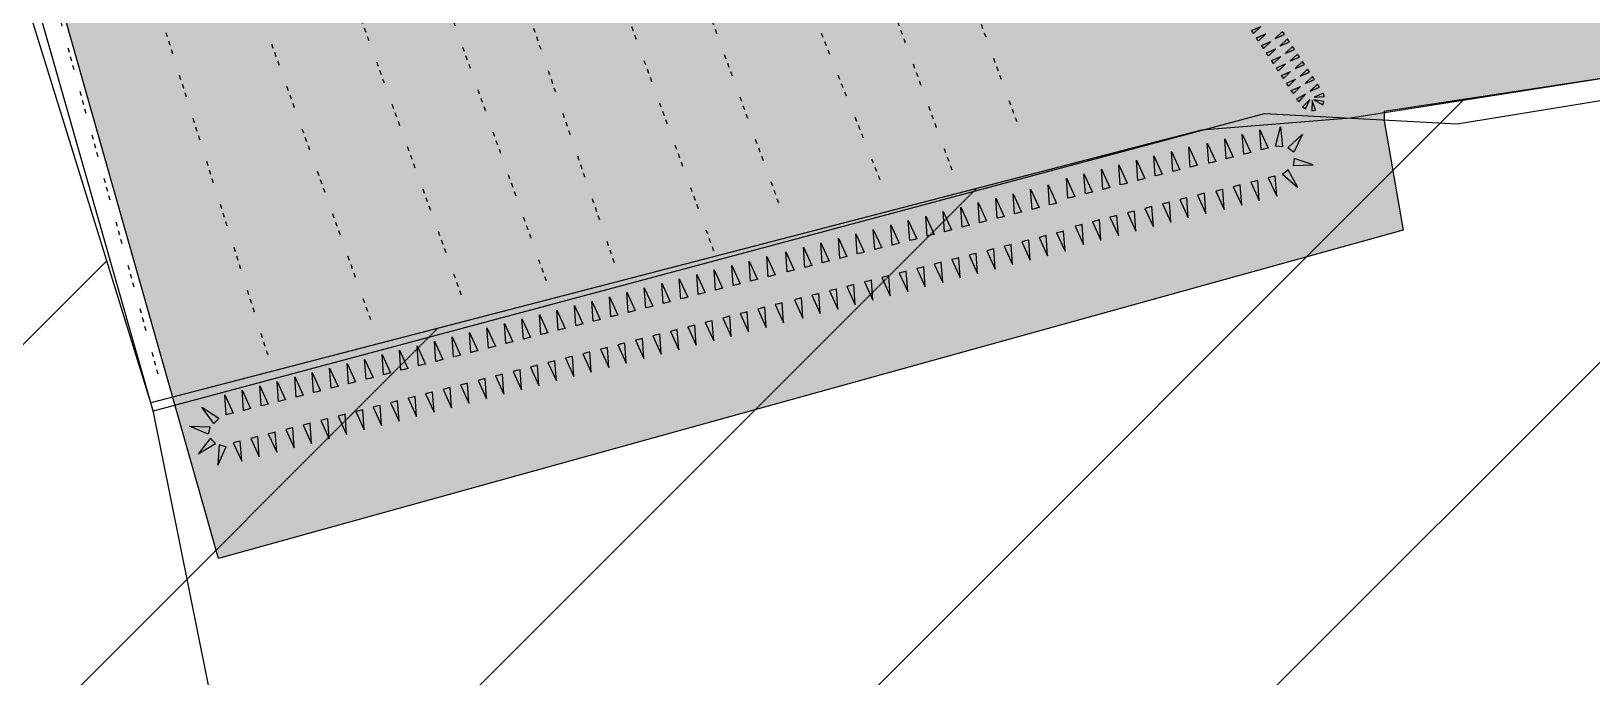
# Model space of a CAD drawing. Header units: feet. Extents: x 442639 to 445151, y 513727 to 516000.
# Drawn here: x 443722 to 443808.5, y 514922.1 to 514957.9 of the extents above; entities that cross this region are included whole.
import ezdxf

# ---------------------------------------------------------------- set-up
doc = ezdxf.new("R2010")
doc.units = ezdxf.units.FT
doc.header["$MEASUREMENT"] = 0
doc.linetypes.add('HMBC3', pattern=[2.5, 0.25, -0.25, 0.25, -0.25, 0.25, -0.25, -1])
for name, color, linetype in [('AI', 14, 'CONTINUOUS'), ('EW_SURVEY2000', 40, 'CONTINUOUS'), ('FIELDBOUNDARY', 82, 'CONTINUOUS'), ('FURROW', 8, 'CONTINUOUS'), ('FW_AREA97', 8, 'CONTINUOUS'), ('HACHURE', 7, 'CONTINUOUS'), ('TRENCH', 1, 'CONTINUOUS')]:
    doc.layers.add(name, color=color, linetype=linetype)

msp = doc.modelspace()

# ---------------------------------------------------------------- hatches: boundary and pattern name
at = {"layer": 'EW_SURVEY2000', "ltscale": 100}
h = msp.add_hatch(color=256, dxfattribs=at)
h.paths.add_polyline_path([(443387.486, 515117.759), (443401.938, 515116.001), (443428.804, 515129.757), (443458.445, 515145.991), (443467.658, 515152.818), (443474.371, 515156.42), (443492.591, 515168.405), (443569.232, 515214.178), (443562.842, 515225.555), (443541.169, 515236.558), (443533.131, 515236.089), (443513.752, 515235.015), (443496.673, 515235.897), (443480.542, 515251.503), (443472.448, 515259.768), (443467.049, 515262.619), (443447.755, 515267.724), (443430.828, 515268.379), (443415.833, 515258.336), (443372.53, 515236.028), (443370.207, 515232.875), (443369.841, 515215.278), (443369.892, 515206.049), (443371.858, 515194.234), (443371.897, 515186.317), (443373.793, 515174.04), (443375.619, 515162.576), (443378.058, 515149.151), (443380.234, 515137.18)])
h.paths.add_polyline_path([(443732.418, 514928.621), (443713.771, 514994.291), (443722.924, 515002.16), (443761.164, 515022.467), (443776.196, 515027.214), (443817.072, 515035.389), (443815.517, 515041.609), (443808.05, 515057.769), (443786.609, 515099.573), (443773.951, 515133.475), (443776.078, 515135.746), (443779.014, 515136.466), (443782.79, 515137.536), (443785.767, 515137.808), (443788.706, 515137.994), (443796.404, 515141.395), (443893.945, 515167.777), (443912.954, 515168.657), (443955.124, 515170.997), (443952.581, 515123.63), (443912.949, 515117.422), (443913.17, 515094.376), (443914.78, 515061.207), (443914.883, 515055.591), (443915.296, 515049.357), (443915.492, 515042.932), (443915.914, 515014.231), (443948.413, 515031.114), (443953.9, 515015.498), (443915.811, 514997.832), (443917.24, 514971.663), (443797.03, 514953.411), (443797.03, 514952.884), (443798.085, 514946.818)])
at = {"layer": 'FW_AREA97', "ltscale": 100}
h = msp.add_hatch(dxfattribs=at)
h.set_pattern_fill('ANSI31', color=8, scale=125, style=0)
h.paths.add_polyline_path([(443587.976, 515216.422), (443587.008, 515217.521), (443572.596, 515207.835), (443554.939, 515197.486), (443537.909, 515187.539), (443512.937, 515172.36), (443493.964, 515160.977), (443460.41, 515139.802), (443431.975, 515122.345), (443414.896, 515111.466), (443405.384, 515106.045), (443399.1, 515103.478), (443393.603, 515101.232), (443388.405, 515100.389), (443382.732, 515099.191), (443382.074, 515096.91), (443382.397, 515095.15), (443383.543, 515088.919), (443383.564, 515083.883), (443382.192, 515078.123), (443381.034, 515073.431), (443384.221, 515057.626), (443318.708, 515029.564), (443254.002, 515002.669), (443234.433, 514993.639), (443208.082, 514982), (443180.76, 514970.831), (443151.714, 514959.132), (443125.983, 514948.738), (443135.654, 514903.446), (443139.613, 514884.672), (443178.623, 514701.908), (443209.061, 514703.713), (443226.823, 514704.523), (443230.584, 514708.161), (443242.217, 514710.213), (443252.61, 514710.952), (443261.806, 514711.15), (443272.893, 514709.467), (443279.945, 514710.574), (443284.828, 514712.057), (443293.882, 514712.385), (443306.489, 514711.397), (443312.899, 514711.584), (443321.46, 514712.019), (443331.486, 514712.646), (443343.241, 514714.157), (443419.665, 514722.594), (443437.929, 514724.52), (443451.344, 514726.381), (443463.086, 514728.088), (443474.139, 514729.712), (443483.152, 514730.814), (443493.31, 514731.457), (443499.823, 514717.34), (443505.96, 514717.727), (443516.897, 514718.8), (443528.375, 514721.107), (443537.759, 514722.358), (443555.617, 514723.33), (443565.188, 514722.572), (443571.898, 514721.985), (443575.656, 514722.203), (443577.304, 514722.298), (443621.209, 514712.311), (443656.081, 514706.29), (443682.603, 514701.884), (443707.118, 514697.606), (443718.23, 514696.192), (443714.653, 514598.287), (443713.04, 514556.317), (443712.419, 514504.673), (443712.312, 514456.317), (443712.227, 514418.293), (443716.388, 514403.701), (443727.177, 514401.071), (443733.588, 514379.739), (443741.521, 514358.019), (443744.908, 514351.825), (443767.696, 514356.857), (443784.606, 514360.77), (443804.504, 514365.451), (443826.874, 514370.795), (443845.143, 514375.041), (443861.878, 514378.9), (443915.081, 514200), (443906.52, 514038.617), (443920.995, 514037.304), (443931.512, 514036.691), (443947.55, 514036.813), (443967.072, 514036.932), (443981.751, 514037.935), (444001.138, 514037.546), (444024.018, 514034.044), (444038.941, 514033.828), (444056.89, 514033.622), (444074.802, 514033.059), (444089.091, 514031.854), (444101.609, 514031.789), (444113.954, 514032.79), (444123.013, 514034.107), (444123.494, 514029.367), (444179.611, 514028.124), (444375.796, 514023.777), (444377.951, 514033.209), (444378.25, 514062.755), (444378.087, 514070.071), (444377.953, 514077.668), (444378.361, 514088.652), (444378.861, 514096.498), (444379.901, 514103.877), (444382.107, 514122.088), (444382.784, 514132.456), (444385.055, 514147.012), (444387.527, 514164.561), (444389.714, 514186.923), (444391.965, 514209.43), (444393.185, 514220.453), (444393.626, 514228.981), (444395.344, 514261.938), (444396.717, 514283.83), (444397.381, 514301.942), (444396.774, 514312.786), (444397.089, 514320.184), (444397.475, 514332.254), (444395.478, 514362.221), (444394.144, 514387.128), (444391.229, 514408.389), (444396.915, 514413.69), (444401.219, 514435.021), (444402.766, 514457.906), (444405.466, 514495.243), (444410.112, 514529.546), (444417.166, 514561.61), (444433.174, 514600.373), (444445.84, 514629.849), (444455.106, 514659.044), (444464.293, 514692.274), (444472.216, 514718.602), (444475.441, 514733.881), (444488.391, 514761.65), (444498.755, 514784.171), (444527.77, 514804.406), (444584.336, 514844.969), (444588.423, 514851.988), (444592.663, 514859.269), (444594.769, 514862.503), (444596.977, 514866.392), (444598.721, 514870.607), (444611.206, 514897.781), (444621.234, 514922.335), (444629.071, 514942.418), (444635.483, 514956.791), (444636.385, 514966.775), (444638.564, 514973.326), (444644.322, 514984.918), (444649.1, 514996.077), (444581.108, 515024.078), (444596.393, 515068.324), (444336.753, 515100), (444319.507, 515100.56), (444303.713, 515101.475), (444281.566, 515103.673), (444245.735, 515107.228), (444205.939, 515110.682), (444194.374, 515112.263), (444162.318, 515117.023), (444139.128, 515119.15), (444119.952, 515119.969), (444093.765, 515121.632), (444085.455, 515122.109), (444057.939, 515138.013), (444004.897, 515142.766), (444002.009, 515131.644), (444000, 515122.425), (443999.067, 515110.465), (443998.885, 515097.84), (443997.843, 515086.907), (443992.669, 515065.269), (443985.83, 515030.168), (443974.504, 514977.22), (443969.906, 514974.092), (443965.16, 514973.735), (443962.387, 514975.357), (443950.053, 514978.687), (443943.973, 514976.446), (443795.152, 514953.041), (443786.899, 514952.359), (443728.658, 514937.257), (443713.615, 514985.752), (443699.924, 514992.359), (443696.242, 515002.999), (443692.278, 515017.761), (443687.475, 515027.814), (443679.879, 515041.356), (443672.688, 515053.239), (443666.544, 515059.216), (443649.375, 515102.318), (443639.181, 515121.193), (443626.884, 515153.736), (443593.807, 515207.041)])
at = {"layer": 'TRENCH', "ltscale": 100}
h = msp.add_hatch(color=256, dxfattribs=at)
h.paths.add_polyline_path([(443444.348, 515139.572), (443443.373, 515141.012), (443407.547, 515121.493), (443408.202, 515120.085)])
h.paths.add_polyline_path([(443483.252, 515162), (443484.901, 515162.649), (443466.734, 515198.214), (443465.416, 515197.545)])
h.paths.add_polyline_path([(443517.75, 515184.372), (443518.62, 515182.716), (443550.313, 515203.13), (443548.717, 515204.451)])
h.paths.add_polyline_path([(443679.504, 515139.262), (443681.179, 515139.75), (443643.747, 515232.77), (443642.153, 515232.133)], flags=17)
h.paths.add_polyline_path([(443560.104, 515195.095), (443558.689, 515195.42), (443539.705, 515085.728), (443541.124, 515085.449)])
h.paths.add_polyline_path([(443441.823, 515053.496), (443442.367, 515054.811), (443429.876, 515059.598), (443429.55, 515058.144)])
h.paths.add_polyline_path([(443454.402, 515012.917), (443453.081, 515013.418), (443457.193, 515024.46), (443458.551, 515023.946)])
h.paths.add_polyline_path([(443526.59, 515085.07), (443525.15, 515084.894), (443540.607, 514936.243), (443542.135, 514936.489)])
h.paths.add_polyline_path([(443457.832, 514965.49), (443457.319, 514966.917), (443420.536, 514952.894), (443421.036, 514951.477)])
h.paths.add_polyline_path([(443586.695, 515064.09), (443587.928, 515064.659), (443598.832, 515036.686), (443597.516, 515036.256)])
h.paths.add_polyline_path([(443642.329, 515065.428), (443642.185, 515063.906), (443602.508, 515066.574), (443602.619, 515068.047)], flags=17)
h.paths.add_polyline_path([(443629.648, 515090.047), (443628.268, 515090.169), (443629.104, 515100.325), (443630.546, 515100.227)], flags=17)
h.paths.add_polyline_path([(443641.901, 515046.461), (443640.78, 515027.021), (443642.257, 515026.956), (443643.407, 515046.529)], flags=17)
h.paths.add_polyline_path([(443613.368, 514921.596), (443614.818, 514922.262), (443652.746, 514829.498), (443651.105, 514829.188)])
h.paths.add_polyline_path([(443748.705, 514887.436), (443747.537, 514886.424), (443800.31, 514826.507), (443801.532, 514827.653)])
h.paths.add_polyline_path([(443778.329, 515074.969), (443776.546, 515074.414), (443773.702, 515090.476), (443775.699, 515091.08)], flags=17)
h.paths.add_polyline_path([(443871.281, 515019.199), (443870.522, 515017.464), (443849.048, 515029.417), (443850.465, 515031.68)], flags=17)
h.paths.add_polyline_path([(443847.133, 515072.648), (443845.192, 515072.037), (443842.709, 515082.193), (443845.17, 515082.528)], flags=17)
h.paths.add_polyline_path([(444045.314, 514982.301), (444049.127, 514979.066), (444045.892, 514975.254), (444042.079, 514978.488)])
h.paths.add_polyline_path([(444115.961, 514979.57), (444120.01, 514982.504), (444122.944, 514978.455), (444118.895, 514975.521)])
h.paths.add_polyline_path([(444190.813, 514982.443), (444195.114, 514984.993), (444197.664, 514980.692), (444193.363, 514978.142)])
h.paths.add_polyline_path([(444048.71, 515084.197), (444052.382, 515087.59), (444055.775, 515083.918), (444052.103, 515080.525)])
h.paths.add_polyline_path([(444124.079, 515073.634), (444128.312, 515076.296), (444130.974, 515072.064), (444126.742, 515069.401)])
h.paths.add_polyline_path([(444049.717, 515169.782), (444054.693, 515170.271), (444055.183, 515165.295), (444050.207, 515164.806)])
h.paths.add_polyline_path([(444115.388, 515183.688), (444119.415, 515186.651), (444122.379, 515182.624), (444118.352, 515179.661)])
h.paths.add_polyline_path([(444185.165, 515149.894), (444188.835, 515153.29), (444192.231, 515149.62), (444188.561, 515146.224)])
edge = h.paths.add_edge_path()
edge.add_line((443661.107, 515245.617), (443660.644, 515247.337))
edge.add_line((443660.644, 515247.337), (443648.085, 515241.695))
edge.add_line((443648.085, 515241.695), (443637.362, 515236.494))
edge.add_line((443637.362, 515236.494), (443624.812, 515229.893))
edge.add_line((443624.812, 515229.893), (443612.498, 515223.264))
edge.add_line((443612.498, 515223.264), (443598.3, 515215.38))
edge.add_line((443598.3, 515215.38), (443599.54, 515213.854))
edge.add_line((443599.54, 515213.854), (443610.28, 515220.162))
edge.add_line((443610.28, 515220.162), (443621.443, 515226.208))
edge.add_line((443621.443, 515226.208), (443632.096, 515231.881))
edge.add_line((443632.096, 515231.881), (443644.21, 515237.875))
edge.add_line((443644.21, 515237.875), (443661.107, 515245.617))
edge.add_line((443876.086, 514893.121), (443976.086, 514893.121))

# ---------------------------------------------------------------- linework, layer by layer
at = {"layer": 'AI', "color": 17}
msp.add_lwpolyline([(443578.688, 515126.035, 0.000001), (443578.899, 515127.366, 0.000001)], format="xyb", dxfattribs=at)
at = {"layer": 'EW_SURVEY2000', "ltscale": 100}
msp.add_lwpolyline([(443915.492, 515042.932), (443915.914, 515014.231), (443948.413, 515031.114), (443953.9, 515015.498), (443915.811, 514997.832), (443917.24, 514971.663), (443797.03, 514953.411), (443797.03, 514952.884), (443798.085, 514946.818), (443732.418, 514928.621), (443713.771, 514994.291), (443722.924, 515002.16), (443761.164, 515022.467), (443776.196, 515027.214), (443817.072, 515035.389)], dxfattribs=at)
at = {"layer": 'FIELDBOUNDARY'}
for points in [[(443728.8, 514936.8), (443790.39, 514953.294), (443801.064, 514952.727), (443937.128, 514974.905), (443944.024, 514976.457), (443950.126, 514978.714), (443954.91, 514977.785), (443961.087, 514976.148), (443965.063, 514973.728), (443969.956, 514974.095), (443973.058, 514975.373), (443978.189, 514981.926), (443978.633, 514988.809), (443979.581, 514996.687), (443999.307, 515100.048)], [(443778.458, 514690.271), (443728.809, 514936.725), (443715.048, 514985.014), (443700.327, 514992.594), (443453.108, 514848.88)]]:
    msp.add_lwpolyline(points, dxfattribs=at)
at = {"layer": 'FURROW', "linetype": 'HMBC3', "flags": 128}
for points in [[(443757.328, 515005.666), (443776.671, 514952.792)], [(443769.085, 514949.607), (443747.433, 515003.75)], [(443753.73, 515002.997), (443773.073, 514950.123)], [(443744.127, 515001.169), (443763.47, 514948.295)], [(443730.802, 514999.353), (443750.579, 514943.989)], [(443725.807, 514998.456), (443745.977, 514942.912)], [(443740.529, 514998.5), (443759.873, 514945.626)], [(443754.356, 514945.011), (443736.627, 514996.567)], [(443740.855, 514941.845), (443722.173, 514993.842)], [(443735.153, 514939.896), (443719.276, 514990.112)], [(443716.081, 514985.852), (443729.263, 514938.07)]]:
    msp.add_lwpolyline(points, dxfattribs=at)
at = {"layer": 'FW_AREA97', "color": 8, "ltscale": 100}
msp.add_lwpolyline([(443985.83, 515030.168), (443974.504, 514977.22), (443969.906, 514974.092), (443965.16, 514973.735), (443962.387, 514975.357), (443950.053, 514978.687), (443943.973, 514976.446), (443795.152, 514953.041), (443786.899, 514952.359), (443728.658, 514937.257), (443713.615, 514985.752), (443699.924, 514992.359), (443696.242, 515002.999), (443692.278, 515017.761), (443687.475, 515027.814), (443679.879, 515041.356)], dxfattribs=at)
at = {"layer": 'HACHURE', "ltscale": 100}
for points in [[(443789.722, 514957.817), (443789.667, 514957.9), (443790.18, 514958.12), (443789.777, 514957.733)], [(443789.998, 514957.4), (443789.943, 514957.483), (443790.457, 514957.704), (443790.053, 514957.316)], [(443790.275, 514956.983), (443790.219, 514957.066), (443790.733, 514957.287), (443790.33, 514956.9)], [(443791.441, 514957.757), (443791.386, 514957.84), (443790.983, 514957.453), (443791.496, 514957.674)], [(443791.718, 514957.34), (443791.662, 514957.424), (443791.259, 514957.036), (443791.773, 514957.257)], [(443790.551, 514956.566), (443790.496, 514956.65), (443791.009, 514956.87), (443790.606, 514956.483)], [(443790.827, 514956.15), (443790.772, 514956.233), (443791.286, 514956.454), (443790.882, 514956.066)], [(443791.994, 514956.924), (443791.939, 514957.007), (443791.536, 514956.62), (443792.049, 514956.84)], [(443792.27, 514956.507), (443792.215, 514956.59), (443791.812, 514956.203), (443792.326, 514956.424)], [(443791.104, 514955.733), (443791.048, 514955.816), (443791.562, 514956.037), (443791.159, 514955.65)], [(443791.38, 514955.316), (443791.325, 514955.4), (443791.838, 514955.62), (443791.435, 514955.233)], [(443792.547, 514956.09), (443792.491, 514956.174), (443792.088, 514955.786), (443792.602, 514956.007)], [(443792.823, 514955.673), (443792.768, 514955.757), (443792.365, 514955.369), (443792.878, 514955.59)], [(443791.656, 514954.9), (443791.601, 514954.983), (443792.115, 514955.204), (443791.712, 514954.816)], [(443791.933, 514954.483), (443791.877, 514954.566), (443792.391, 514954.787), (443791.988, 514954.4)], [(443793.099, 514955.257), (443793.044, 514955.34), (443792.641, 514954.953), (443793.155, 514955.173)], [(443793.376, 514954.84), (443793.32, 514954.923), (443792.917, 514954.536), (443793.431, 514954.757)], [(443792.225, 514954.015), (443792.288, 514953.936), (443792.657, 514954.356), (443792.163, 514954.093)], [(443792.582, 514953.611), (443792.664, 514953.553), (443792.902, 514954.059), (443792.501, 514953.669)], [(443793.118, 514953.462), (443793.217, 514953.478), (443793.029, 514954.004), (443793.019, 514953.446)], [(443793.651, 514953.87), (443793.684, 514953.964), (443793.133, 514954.054), (443793.617, 514953.775)], [(443793.682, 514954.327), (443793.66, 514954.425), (443793.146, 514954.203), (443793.705, 514954.23)], [(443789.43, 514951.078), (443789.236, 514951.028), (443789.158, 514952.143), (443789.623, 514951.127)], [(443790.399, 514951.325), (443790.205, 514951.275), (443790.127, 514952.391), (443790.592, 514951.374)], [(443791.196, 514951.461), (443790.997, 514951.475), (443791.275, 514952.558), (443791.396, 514951.446)], [(443791.846, 514951.263), (443791.684, 514951.38), (443792.49, 514952.155), (443792.008, 514951.146)], [(443785.499, 514950.125), (443785.305, 514950.075), (443785.227, 514951.191), (443785.692, 514950.174)], [(443786.468, 514950.372), (443786.274, 514950.322), (443786.196, 514951.438), (443786.661, 514950.421)], [(443787.492, 514950.583), (443787.298, 514950.534), (443787.22, 514951.649), (443787.685, 514950.633)], [(443788.461, 514950.83), (443788.267, 514950.781), (443788.189, 514951.896), (443788.654, 514950.88)], [(443782.592, 514949.383), (443782.398, 514949.334), (443782.32, 514950.449), (443782.785, 514949.433)], [(443783.561, 514949.63), (443783.367, 514949.581), (443783.289, 514950.696), (443783.754, 514949.68)], [(443784.53, 514949.878), (443784.336, 514949.828), (443784.258, 514950.943), (443784.723, 514949.927)], [(443792.007, 514950.608), (443791.977, 514950.41), (443793.095, 514950.444), (443792.037, 514950.805)], [(443779.685, 514948.642), (443779.491, 514948.592), (443779.413, 514949.708), (443779.878, 514948.691)], [(443780.654, 514948.889), (443780.46, 514948.839), (443780.382, 514949.955), (443780.847, 514948.938)], [(443781.623, 514949.136), (443781.429, 514949.087), (443781.351, 514950.202), (443781.816, 514949.185)], [(443789.825, 514949.527), (443789.631, 514949.478), (443790.097, 514948.461), (443790.019, 514949.577)], [(443790.794, 514949.774), (443790.6, 514949.725), (443791.066, 514948.708), (443790.988, 514949.824)], [(443791.545, 514950.048), (443791.39, 514949.923), (443792.237, 514949.193), (443791.701, 514950.174)], [(443775.761, 514947.53), (443775.567, 514947.481), (443775.489, 514948.596), (443775.954, 514947.58)], [(443776.73, 514947.778), (443776.536, 514947.728), (443776.458, 514948.843), (443776.923, 514947.827)], [(443777.699, 514948.025), (443777.505, 514947.975), (443777.427, 514949.091), (443777.892, 514948.074)], [(443778.668, 514948.272), (443778.474, 514948.222), (443778.396, 514949.338), (443778.861, 514948.321)], [(443785.894, 514948.574), (443785.7, 514948.525), (443786.166, 514947.508), (443786.088, 514948.624)], [(443786.863, 514948.821), (443786.669, 514948.772), (443787.135, 514947.756), (443787.057, 514948.871)], [(443787.887, 514949.033), (443787.693, 514948.983), (443788.159, 514947.967), (443788.081, 514949.082)], [(443788.856, 514949.28), (443788.662, 514949.231), (443789.128, 514948.214), (443789.05, 514949.329)], [(443772.854, 514946.789), (443772.66, 514946.739), (443772.582, 514947.855), (443773.047, 514946.838)], [(443773.823, 514947.036), (443773.629, 514946.987), (443773.551, 514948.102), (443774.016, 514947.085)], [(443774.792, 514947.283), (443774.598, 514947.234), (443774.52, 514948.349), (443774.985, 514947.333)], [(443782.987, 514947.833), (443782.793, 514947.783), (443783.259, 514946.767), (443783.181, 514947.882)], [(443783.956, 514948.08), (443783.762, 514948.031), (443784.228, 514947.014), (443784.15, 514948.129)], [(443784.925, 514948.327), (443784.731, 514948.278), (443785.197, 514947.261), (443785.119, 514948.377)], [(443768.978, 514945.8), (443768.784, 514945.751), (443768.706, 514946.866), (443769.172, 514945.85)], [(443769.947, 514946.047), (443769.753, 514945.998), (443769.675, 514947.113), (443770.14, 514946.097)], [(443770.916, 514946.295), (443770.722, 514946.245), (443770.644, 514947.361), (443771.109, 514946.344)], [(443771.885, 514946.542), (443771.691, 514946.492), (443771.613, 514947.608), (443772.078, 514946.591)], [(443780.08, 514947.091), (443779.886, 514947.042), (443780.352, 514946.026), (443780.274, 514947.141)], [(443781.049, 514947.339), (443780.855, 514947.289), (443781.321, 514946.273), (443781.243, 514947.388)], [(443782.018, 514947.586), (443781.824, 514947.536), (443782.29, 514946.52), (443782.212, 514947.635)], [(443766.071, 514945.059), (443765.877, 514945.009), (443765.799, 514946.125), (443766.265, 514945.108)], [(443767.04, 514945.306), (443766.846, 514945.257), (443766.768, 514946.372), (443767.234, 514945.355)], [(443768.009, 514945.553), (443767.815, 514945.504), (443767.737, 514946.619), (443768.203, 514945.603)], [(443776.156, 514945.98), (443775.962, 514945.931), (443776.428, 514944.914), (443776.35, 514946.029)], [(443777.125, 514946.227), (443776.931, 514946.178), (443777.397, 514945.161), (443777.319, 514946.277)], [(443778.094, 514946.474), (443777.9, 514946.425), (443778.366, 514945.408), (443778.288, 514946.524)], [(443779.063, 514946.721), (443778.869, 514946.672), (443779.335, 514945.656), (443779.257, 514946.771)], [(443762.098, 514944.046), (443761.904, 514943.996), (443761.826, 514945.111), (443762.292, 514944.095)], [(443763.067, 514944.293), (443762.873, 514944.243), (443762.795, 514945.359), (443763.261, 514944.342)], [(443764.133, 514944.565), (443763.939, 514944.515), (443763.861, 514945.63), (443764.327, 514944.614)], [(443765.102, 514944.812), (443764.908, 514944.762), (443764.83, 514945.878), (443765.296, 514944.861)], [(443773.249, 514945.239), (443773.055, 514945.189), (443773.521, 514944.173), (443773.443, 514945.288)], [(443774.218, 514945.486), (443774.024, 514945.436), (443774.49, 514944.42), (443774.412, 514945.535)], [(443775.187, 514945.733), (443774.993, 514945.683), (443775.459, 514944.667), (443775.381, 514945.782)], [(443759.191, 514943.304), (443758.997, 514943.255), (443758.919, 514944.37), (443759.385, 514943.354)], [(443760.16, 514943.551), (443759.966, 514943.502), (443759.888, 514944.617), (443760.354, 514943.601)], [(443761.129, 514943.798), (443760.935, 514943.749), (443760.857, 514944.864), (443761.323, 514943.848)], [(443769.373, 514944.25), (443769.179, 514944.201), (443769.645, 514943.184), (443769.567, 514944.299)], [(443770.342, 514944.497), (443770.148, 514944.448), (443770.614, 514943.431), (443770.536, 514944.547)], [(443771.311, 514944.744), (443771.117, 514944.695), (443771.583, 514943.678), (443771.505, 514944.794)], [(443772.28, 514944.991), (443772.086, 514944.942), (443772.552, 514943.926), (443772.474, 514945.041)], [(443755.315, 514942.316), (443755.121, 514942.266), (443755.043, 514943.381), (443755.509, 514942.365)], [(443756.284, 514942.563), (443756.09, 514942.513), (443756.012, 514943.629), (443756.478, 514942.612)], [(443757.253, 514942.81), (443757.059, 514942.76), (443756.981, 514943.876), (443757.447, 514942.859)], [(443758.222, 514943.057), (443758.028, 514943.008), (443757.95, 514944.123), (443758.416, 514943.106)], [(443766.466, 514943.509), (443766.272, 514943.459), (443766.738, 514942.443), (443766.66, 514943.558)], [(443767.435, 514943.756), (443767.241, 514943.706), (443767.707, 514942.69), (443767.629, 514943.805)], [(443768.404, 514944.003), (443768.21, 514943.953), (443768.676, 514942.937), (443768.598, 514944.052)], [(443752.408, 514941.574), (443752.214, 514941.525), (443752.136, 514942.64), (443752.602, 514941.624)], [(443753.377, 514941.821), (443753.183, 514941.772), (443753.105, 514942.887), (443753.571, 514941.871)], [(443754.346, 514942.068), (443754.152, 514942.019), (443754.074, 514943.134), (443754.54, 514942.118)], [(443762.493, 514942.495), (443762.3, 514942.446), (443762.765, 514941.429), (443762.687, 514942.545)], [(443763.462, 514942.742), (443763.269, 514942.693), (443763.734, 514941.677), (443763.656, 514942.792)], [(443764.528, 514943.014), (443764.334, 514942.965), (443764.8, 514941.948), (443764.722, 514943.064)], [(443765.497, 514943.261), (443765.303, 514943.212), (443765.769, 514942.196), (443765.691, 514943.311)], [(443748.532, 514940.586), (443748.338, 514940.536), (443748.26, 514941.651), (443748.726, 514940.635)], [(443749.501, 514940.833), (443749.307, 514940.783), (443749.229, 514941.899), (443749.695, 514940.882)], [(443750.47, 514941.08), (443750.276, 514941.03), (443750.198, 514942.146), (443750.664, 514941.129)], [(443751.439, 514941.327), (443751.245, 514941.278), (443751.167, 514942.393), (443751.633, 514941.376)], [(443759.586, 514941.754), (443759.393, 514941.704), (443759.858, 514940.688), (443759.78, 514941.803)], [(443760.555, 514942.001), (443760.362, 514941.952), (443760.827, 514940.935), (443760.749, 514942.05)], [(443761.524, 514942.248), (443761.331, 514942.199), (443761.796, 514941.182), (443761.718, 514942.298)], [(443745.625, 514939.844), (443745.432, 514939.795), (443745.353, 514940.91), (443745.819, 514939.894)], [(443746.594, 514940.091), (443746.401, 514940.042), (443746.322, 514941.157), (443746.788, 514940.141)], [(443747.563, 514940.338), (443747.37, 514940.289), (443747.291, 514941.404), (443747.757, 514940.388)], [(443755.711, 514940.765), (443755.517, 514940.716), (443755.982, 514939.699), (443755.904, 514940.815)], [(443756.68, 514941.012), (443756.486, 514940.963), (443756.951, 514939.946), (443756.873, 514941.062)], [(443757.649, 514941.26), (443757.455, 514941.21), (443757.92, 514940.194), (443757.842, 514941.309)], [(443758.617, 514941.507), (443758.424, 514941.457), (443758.889, 514940.441), (443758.811, 514941.556)], [(443741.749, 514938.856), (443741.556, 514938.806), (443741.478, 514939.921), (443741.943, 514938.905)], [(443742.718, 514939.103), (443742.525, 514939.053), (443742.447, 514940.169), (443742.912, 514939.152)], [(443743.687, 514939.35), (443743.494, 514939.3), (443743.416, 514940.416), (443743.881, 514939.399)], [(443744.656, 514939.597), (443744.463, 514939.548), (443744.385, 514940.663), (443744.85, 514939.646)], [(443752.804, 514940.024), (443752.61, 514939.974), (443753.075, 514938.958), (443752.997, 514940.073)], [(443753.773, 514940.271), (443753.579, 514940.221), (443754.044, 514939.205), (443753.966, 514940.32)], [(443754.742, 514940.518), (443754.548, 514940.469), (443755.013, 514939.452), (443754.935, 514940.567)], [(443738.842, 514938.114), (443738.649, 514938.065), (443738.571, 514939.18), (443739.036, 514938.164)], [(443739.811, 514938.361), (443739.618, 514938.312), (443739.54, 514939.427), (443740.005, 514938.411)], [(443740.78, 514938.608), (443740.587, 514938.559), (443740.509, 514939.674), (443740.974, 514938.658)], [(443748.928, 514939.035), (443748.734, 514938.986), (443749.2, 514937.969), (443749.122, 514939.085)], [(443749.897, 514939.282), (443749.703, 514939.233), (443750.169, 514938.216), (443750.09, 514939.332)], [(443750.866, 514939.529), (443750.672, 514939.48), (443751.138, 514938.464), (443751.059, 514939.579)], [(443751.835, 514939.777), (443751.641, 514939.727), (443752.107, 514938.711), (443752.028, 514939.826)], [(443734.967, 514937.126), (443734.773, 514937.076), (443734.695, 514938.191), (443735.16, 514937.175)], [(443735.936, 514937.373), (443735.742, 514937.323), (443735.664, 514938.439), (443736.129, 514937.422)], [(443736.905, 514937.62), (443736.711, 514937.57), (443736.633, 514938.686), (443737.098, 514937.669)], [(443737.874, 514937.867), (443737.68, 514937.818), (443737.602, 514938.933), (443738.067, 514937.916)], [(443746.021, 514938.294), (443745.827, 514938.244), (443746.293, 514937.228), (443746.215, 514938.343)], [(443746.99, 514938.541), (443746.796, 514938.491), (443747.262, 514937.475), (443747.184, 514938.59)], [(443747.959, 514938.788), (443747.765, 514938.739), (443748.231, 514937.722), (443748.153, 514938.837)], [(443733.029, 514936.631), (443732.835, 514936.582), (443732.757, 514937.697), (443733.222, 514936.681)], [(443733.998, 514936.878), (443733.804, 514936.829), (443733.726, 514937.944), (443734.191, 514936.928)], [(443742.145, 514937.305), (443741.951, 514937.256), (443742.417, 514936.239), (443742.339, 514937.355)], [(443743.114, 514937.552), (443742.92, 514937.503), (443743.386, 514936.486), (443743.308, 514937.602)], [(443744.083, 514937.799), (443743.889, 514937.75), (443744.355, 514936.734), (443744.277, 514937.849)], [(443745.052, 514938.047), (443744.858, 514937.997), (443745.324, 514936.981), (443745.246, 514938.096)], [(443732.293, 514936.25), (443732.156, 514936.104), (443731.489, 514937.001), (443732.429, 514936.396)], [(443739.238, 514936.564), (443739.044, 514936.514), (443739.51, 514935.498), (443739.432, 514936.613)], [(443740.207, 514936.811), (443740.013, 514936.761), (443740.479, 514935.745), (443740.401, 514936.86)], [(443741.176, 514937.058), (443740.982, 514937.009), (443741.448, 514935.992), (443741.37, 514937.107)], [(443731.885, 514935.716), (443731.843, 514935.52), (443730.81, 514935.947), (443731.927, 514935.911)], [(443735.362, 514935.575), (443735.168, 514935.526), (443735.634, 514934.509), (443735.556, 514935.625)], [(443736.331, 514935.822), (443736.137, 514935.773), (443736.603, 514934.756), (443736.525, 514935.872)], [(443737.3, 514936.069), (443737.106, 514936.02), (443737.572, 514935.004), (443737.494, 514936.119)], [(443738.269, 514936.317), (443738.075, 514936.267), (443738.541, 514935.251), (443738.463, 514936.366)], [(443732.103, 514935.148), (443731.971, 514935.298), (443731.276, 514934.422), (443732.235, 514934.998)], [(443732.636, 514934.865), (443732.441, 514934.912), (443732.377, 514933.796), (443732.83, 514934.818)], [(443733.424, 514935.081), (443733.23, 514935.031), (443733.696, 514934.015), (443733.618, 514935.13)], [(443734.393, 514935.328), (443734.199, 514935.279), (443734.665, 514934.262), (443734.587, 514935.377)]]:
    msp.add_lwpolyline(points, close=True, dxfattribs=at)

doc.saveas('drawing.dxf')
